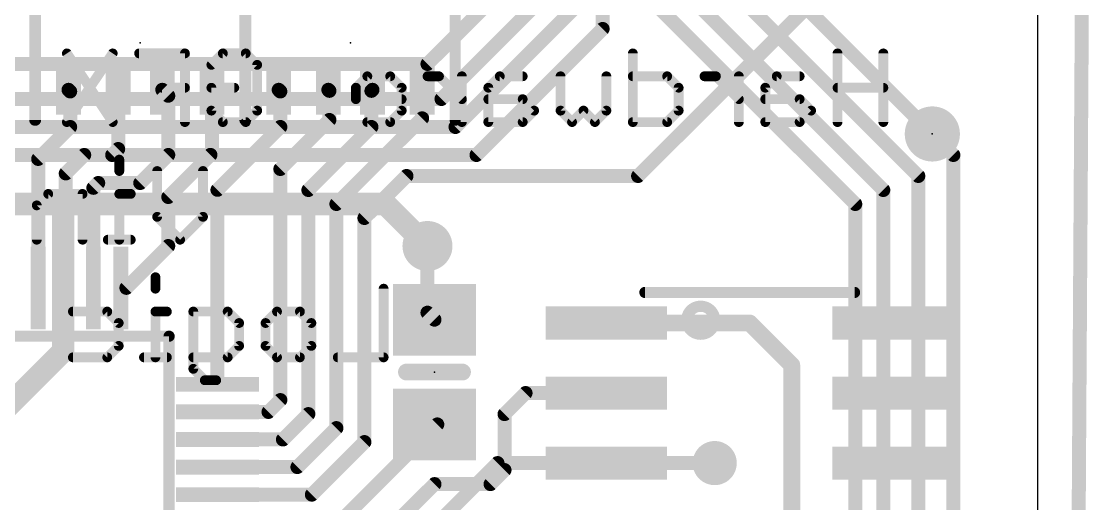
# Model space of a CAD drawing. Extents: x -0.1 to 49.3, y -0.1 to 40.8.
# Drawn here: x 29.84 to 49.26, y 20.86 to 29.6 of the extents above; entities that cross this region are included whole.
import ezdxf

# ---------------------------------------------------------------- set-up
doc = ezdxf.new("R2010")
doc.units = 0
for name, color, linetype in [('1', 12, 'CONTINUOUS'), ('16', 132, 'CONTINUOUS'), ('18', 110, 'CONTINUOUS'), ('20', 53, 'CONTINUOUS'), ('21', 40, 'CONTINUOUS'), ('22', 6, 'CONTINUOUS'), ('23', 53, 'CONTINUOUS')]:
    doc.layers.add(name, color=color, linetype=linetype)

# ---------------------------------------------------------------- blocks, each defined once
blk = doc.blocks.new('RECT')
blk.add_solid([(-0.5, -0.5), (0.5, -0.5), (-0.5, 0.5), (0.5, 0.5)])
blk = doc.blocks.new('PIE')
at = {"const_width": 0.5}
blk.add_lwpolyline([(0, -0.25, 1), (0, 0.25, 1), (0, -0.25)], format="xyb", dxfattribs=at)
blk = doc.blocks.new('ROUNDV')
at = {"const_width": 0.5}
blk.add_lwpolyline([(0, -0.25, 1), (0, 0.25, 1), (0, -0.25)], format="xyb", dxfattribs=at)

msp = doc.modelspace()

# ---------------------------------------------------------------- linework, layer by layer
at = {"layer": '1'}
for points, const_width in [([(44.577, 30.353), (41.021, 26.797)], 0.254), ([(30.726, 28.33), (30.696, 28.36)], 0.254), ([(30.726, 27.686), (30.726, 28.33)], 0.254), ([(31.596, 27.286), (31.596, 28.36)], 0.254), ([(32.504, 28.252), (32.396, 28.36)], 0.254), ([(32.504, 27.178), (32.504, 28.252)], 0.254), ([(33.296, 27.18), (33.296, 28.36)], 0.254), ([(34.536, 28.33), (34.506, 28.36)], 0.254), ([(34.536, 27.686), (34.536, 28.33)], 0.254), ([(35.425, 28.341), (35.406, 28.36)], 0.254), ([(35.425, 27.813), (35.425, 28.341)], 0.254), ([(36.187, 28.341), (36.206, 28.36)], 0.254), ([(36.187, 27.686), (36.187, 28.341)], 0.254), ([(37.106, 27.843), (37.106, 28.36)], 0.254), ([(35.552, 26.289), (37.106, 27.843)], 0.254), ([(30.146, 27.106), (30.726, 27.686)], 0.254), ([(33.396, 26.546), (34.536, 27.686)], 0.254), ([(34.536, 26.924), (35.425, 27.813)], 0.254), ([(35.044, 26.543), (36.187, 27.686)], 0.254), ([(31.488, 27.178), (31.596, 27.286)], 0.254), ([(30.146, 24.768), (30.146, 27.106)], 0.254), ([(30.646, 26.844), (30.98, 27.178)], 0.254), ([(30.98, 27.178), (31.488, 27.178)], 0.254), ([(31.996, 26.67), (32.504, 27.178)], 0.254), ([(32.504, 26.416), (33.268, 27.18)], 0.254), ([(33.268, 27.18), (33.296, 27.18)], 0.254), ([(34.536, 22.733), (34.536, 26.924)], 0.254), ([(30.646, 24.768), (30.646, 26.844)], 0.254), ([(31.146, 26.582), (31.234, 26.67)], 0.254), ([(31.234, 26.67), (31.996, 26.67)], 0.254), ([(36.822, 26.797), (36.06, 26.035)], 0.254), ([(41.021, 26.797), (36.822, 26.797)], 0.254), ([(31.146, 24.768), (31.146, 26.582)], 0.254), ([(33.396, 23.018), (33.396, 26.546)], 0.254), ([(35.044, 22.479), (35.044, 26.543)], 0.254), ([(32.504, 25.527), (32.504, 26.416)], 0.254), ([(35.552, 22.225), (35.552, 26.289)], 0.254), ([(36.06, 26.035), (36.06, 21.971)], 0.254), ([(32.504, 25.527), (31.745, 24.768)], 0.254), ([(37.203, 24.318), (37.203, 25.527)], 0.254), ([(31.745, 24.768), (31.646, 24.768)], 0.254), ([(37.33, 24.191), (37.203, 24.318)], 0.254), ([(40.445, 24.13), (43.045, 24.13)], 0.3048), ([(43.045, 24.13), (43.807, 23.368)], 0.3048), ([(43.807, 23.368), (43.807, 12.954)], 0.3048), ([(38.6, 22.479), (38.981, 22.86)], 0.254), ([(38.981, 22.86), (40.445, 22.86)], 0.254), ([(34.321, 22.518), (34.536, 22.733)], 0.254), ([(33.396, 22.518), (34.321, 22.518)], 0.254), ([(34.583, 22.018), (35.044, 22.479)], 0.254), ([(38.6, 21.463), (38.6, 22.479)], 0.254), ([(34.845, 21.518), (35.552, 22.225)], 0.254), ([(35.608, 20.518), (37.381, 22.291)], 0.254), ([(37.33, 22.291), (36.888, 22.291)], 0.254), ([(37.381, 22.291), (37.33, 22.291)], 0.254), ([(33.396, 22.018), (34.583, 22.018)], 0.254), ([(36.06, 21.971), (35.107, 21.018)], 0.254), ([(33.396, 21.518), (34.845, 21.518)], 0.254), ([(38.346, 21.209), (38.6, 21.463)], 0.254), ([(42.41, 21.59), (40.445, 21.59)], 0.254), ([(36.139, 20.018), (37.33, 21.209)], 0.254), ([(37.33, 21.209), (38.346, 21.209)], 0.254), ([(35.107, 21.018), (33.396, 21.018)], 0.254)]:
    msp.add_lwpolyline(points, dxfattribs=dict(at, const_width=const_width))
for points, const_width in [([(30.7409, 28.4049, 1), (30.6511, 28.3151)], 0.127), ([(30.7895, 28.33, 1), (30.6625, 28.33)], 0.127), ([(30.6811, 28.2851, 1), (30.7709, 28.3749)], 0.127), ([(31.6595, 28.36, 1), (31.5325, 28.36)], 0.127), ([(32.4409, 28.4049, 1), (32.3511, 28.3151)], 0.127), ([(32.5675, 28.252, 1), (32.4405, 28.252)], 0.127), ([(32.4591, 28.2071, 1), (32.5489, 28.2969)], 0.127), ([(33.3595, 28.36, 1), (33.2325, 28.36)], 0.127), ([(34.5509, 28.4049, 1), (34.4611, 28.3151)], 0.127), ([(34.5995, 28.33, 1), (34.4725, 28.33)], 0.127), ([(34.4911, 28.2851, 1), (34.5809, 28.3749)], 0.127), ([(35.4509, 28.4049, 1), (35.3611, 28.3151)], 0.127), ([(35.4885, 28.341, 1), (35.3615, 28.341)], 0.127), ([(35.3801, 28.2961, 1), (35.4699, 28.3859)], 0.127), ([(36.2505, 28.341, 1), (36.1235, 28.341)], 0.127), ([(36.1421, 28.3859, 1), (36.2319, 28.2961)], 0.127), ([(36.2509, 28.3151, 1), (36.1611, 28.4049)], 0.127), ([(37.1695, 28.36, 1), (37.0425, 28.36)], 0.127), ([(37.1509, 27.7981, 1), (37.0611, 27.8879)], 0.127), ([(30.7709, 27.6411, 1), (30.6811, 27.7309)], 0.127), ([(34.5809, 27.6411, 1), (34.4911, 27.7309)], 0.127), ([(35.3615, 27.813, 1), (35.4885, 27.813)], 0.127), ([(35.4699, 27.7681, 1), (35.3801, 27.8579)], 0.127), ([(36.2319, 27.6411, 1), (36.1421, 27.7309)], 0.127), ([(37.0425, 27.843, 1), (37.1695, 27.843)], 0.127), ([(30.6625, 27.686, 1), (30.7895, 27.686)], 0.127), ([(34.4725, 27.686, 1), (34.5995, 27.686)], 0.127), ([(36.1235, 27.686, 1), (36.2505, 27.686)], 0.127), ([(31.6409, 27.2411, 1), (31.5511, 27.3309)], 0.127), ([(30.2095, 27.106, 1), (30.0825, 27.106)], 0.127), ([(30.1011, 27.1509, 1), (30.1909, 27.0611)], 0.127), ([(30.98, 27.2415, 1), (30.98, 27.1145)], 0.127), ([(31.0249, 27.1331, 1), (30.9351, 27.2229)], 0.127), ([(31.4431, 27.2229, 1), (31.5329, 27.1331)], 0.127), ([(31.488, 27.1145, 1), (31.488, 27.2415)], 0.127), ([(31.5325, 27.286, 1), (31.6595, 27.286)], 0.127), ([(32.4405, 27.178, 1), (32.5675, 27.178)], 0.127), ([(32.5489, 27.1331, 1), (32.4591, 27.2229)], 0.127), ([(33.268, 27.2435, 1), (33.268, 27.1165)], 0.127), ([(33.3129, 27.1351, 1), (33.2231, 27.2249)], 0.127), ([(33.2325, 27.18, 1), (33.3595, 27.18)], 0.127), ([(33.296, 27.1165, 1), (33.296, 27.2435)], 0.127), ([(34.5995, 26.924, 1), (34.4725, 26.924)], 0.127), ([(34.4911, 26.9689, 1), (34.5809, 26.8791)], 0.127), ([(30.7095, 26.844, 1), (30.5825, 26.844)], 0.127), ([(30.6011, 26.8889, 1), (30.6909, 26.7991)], 0.127), ([(31.234, 26.7335, 1), (31.234, 26.6065)], 0.127), ([(31.2789, 26.6251, 1), (31.1891, 26.7149)], 0.127), ([(31.996, 26.6065, 1), (31.996, 26.7335)], 0.127), ([(36.822, 26.8605, 1), (36.822, 26.7335)], 0.127), ([(36.8669, 26.7521, 1), (36.7771, 26.8419)], 0.127), ([(40.9761, 26.8419, 1), (41.0659, 26.7521)], 0.127), ([(41.021, 26.7335, 1), (41.021, 26.8605)], 0.127), ([(31.2095, 26.582, 1), (31.0825, 26.582)], 0.127), ([(31.1011, 26.6269, 1), (31.1909, 26.5371)], 0.127), ([(31.9511, 26.7149, 1), (32.0409, 26.6251)], 0.127), ([(33.4595, 26.546, 1), (33.3325, 26.546)], 0.127), ([(33.3511, 26.5909, 1), (33.4409, 26.5011)], 0.127), ([(35.1075, 26.543, 1), (34.9805, 26.543)], 0.127), ([(34.9991, 26.5879, 1), (35.0889, 26.4981)], 0.127), ([(32.5675, 26.416, 1), (32.4405, 26.416)], 0.127), ([(32.4591, 26.4609, 1), (32.5489, 26.3711)], 0.127), ([(35.6155, 26.289, 1), (35.4885, 26.289)], 0.127), ([(35.5071, 26.3339, 1), (35.5969, 26.2441)], 0.127), ([(36.1235, 26.035, 1), (35.9965, 26.035)], 0.127), ([(36.0151, 26.0799, 1), (36.1049, 25.9901)], 0.127), ([(32.5489, 25.4821, 1), (32.4591, 25.5719)], 0.127), ([(37.2665, 25.527, 1), (37.1395, 25.527)], 0.127), ([(32.4405, 25.527, 1), (32.5675, 25.527)], 0.127), ([(31.646, 24.8315, 1), (31.646, 24.7045)], 0.127), ([(31.7001, 24.8129, 1), (31.7899, 24.7231)], 0.127), ([(31.745, 24.7045, 1), (31.745, 24.8315)], 0.127), ([(30.0825, 24.768, 1), (30.2095, 24.768)], 0.127), ([(30.5825, 24.768, 1), (30.7095, 24.768)], 0.127), ([(31.0825, 24.768, 1), (31.2095, 24.768)], 0.127), ([(37.2479, 24.3629, 1), (37.1581, 24.2731)], 0.127), ([(37.1395, 24.318, 1), (37.2665, 24.318)], 0.127), ([(37.2851, 24.1461, 1), (37.3749, 24.2359)], 0.127), ([(40.445, 24.2062, 1), (40.445, 24.0538)], 0.1524), ([(43.0989, 24.1839, 1), (42.9911, 24.0761)], 0.1524), ([(43.045, 24.0538, 1), (43.045, 24.2062)], 0.1524), ([(43.8832, 23.368, 1), (43.7308, 23.368)], 0.1524), ([(43.7531, 23.3141, 1), (43.8609, 23.4219)], 0.1524), ([(33.3325, 23.018, 1), (33.4595, 23.018)], 0.127), ([(38.981, 22.9235, 1), (38.981, 22.7965)], 0.127), ([(39.0259, 22.8151, 1), (38.9361, 22.9049)], 0.127), ([(40.445, 22.7965, 1), (40.445, 22.9235)], 0.127), ([(34.4725, 22.733, 1), (34.5995, 22.733)], 0.127), ([(34.5809, 22.6881, 1), (34.4911, 22.7779)], 0.127), ([(33.396, 22.5815, 1), (33.396, 22.4545)], 0.127), ([(34.2761, 22.5629, 1), (34.3659, 22.4731)], 0.127), ([(34.321, 22.4545, 1), (34.321, 22.5815)], 0.127), ([(34.9805, 22.479, 1), (35.1075, 22.479)], 0.127), ([(35.0889, 22.4341, 1), (34.9991, 22.5239)], 0.127), ([(38.6635, 22.479, 1), (38.5365, 22.479)], 0.127), ([(38.5551, 22.5239, 1), (38.6449, 22.4341)], 0.127), ([(35.5969, 22.1801, 1), (35.5071, 22.2699)], 0.127), ([(36.888, 22.3545, 1), (36.888, 22.2275)], 0.127), ([(37.33, 22.3545, 1), (37.33, 22.2275)], 0.127), ([(37.33, 22.2275, 1), (37.33, 22.3545)], 0.127), ([(37.4259, 22.2461, 1), (37.3361, 22.3359)], 0.127), ([(37.381, 22.2275, 1), (37.381, 22.3545)], 0.127), ([(33.396, 22.0815, 1), (33.396, 21.9545)], 0.127), ([(34.583, 21.9545, 1), (34.583, 22.0815)], 0.127), ([(35.4885, 22.225, 1), (35.6155, 22.225)], 0.127), ([(34.5381, 22.0629, 1), (34.6279, 21.9731)], 0.127), ([(35.9965, 21.971, 1), (36.1235, 21.971)], 0.127), ([(36.1049, 21.9261, 1), (36.0151, 22.0159)], 0.127), ([(33.396, 21.5815, 1), (33.396, 21.4545)], 0.127), ([(34.8001, 21.5629, 1), (34.8899, 21.4731)], 0.127), ([(34.845, 21.4545, 1), (34.845, 21.5815)], 0.127), ([(38.6449, 21.4181, 1), (38.5551, 21.5079)], 0.127), ([(40.445, 21.6535, 1), (40.445, 21.5265)], 0.127), ([(42.41, 21.5265, 1), (42.41, 21.6535)], 0.127), ([(38.5365, 21.463, 1), (38.6635, 21.463)], 0.127), ([(37.33, 21.2725, 1), (37.33, 21.1455)], 0.127), ([(37.3749, 21.1641, 1), (37.2851, 21.2539)], 0.127), ([(38.3011, 21.2539, 1), (38.3909, 21.1641)], 0.127), ([(38.346, 21.1455, 1), (38.346, 21.2725)], 0.127), ([(33.396, 21.0815, 1), (33.396, 20.9545)], 0.127), ([(35.0621, 21.0629, 1), (35.1519, 20.9731)], 0.127), ([(35.107, 20.9545, 1), (35.107, 21.0815)], 0.127)]:
    msp.add_lwpolyline(points, format="xyb", dxfattribs=dict(at, const_width=const_width))
at = {"layer": '16'}
for points, const_width in [([(48.879, 0), (49.133, 40.64)], 0.254), ([(40.378, 29.464), (40.378, 30.869)], 0.254), ([(44.958, 26.289), (40.378, 30.869)], 0.254), ([(45.466, 26.543), (41.402, 30.607)], 0.254), ([(46.101, 26.797), (42.418, 30.48)], 0.254), ([(37.203, 28.829), (38.6, 30.226)], 0.254), ([(46.736, 27.178), (43.561, 30.353)], 0.254), ([(37.457, 28.194), (39.235, 29.972)], 0.254), ([(37.711, 27.686), (39.87, 29.845)], 0.254), ([(38.092, 27.178), (40.378, 29.464)], 0.254), ([(21.201, 28.829), (37.203, 28.829)], 0.254), ([(21.836, 28.194), (37.457, 28.194)], 0.254), ([(24.249, 27.686), (37.711, 27.686)], 0.254), ([(24.63, 27.178), (38.092, 27.178)], 0.254), ([(46.736, 8.001), (46.736, 27.178)], 0.254), ([(46.101, 9.906), (46.101, 26.797)], 0.254), ([(45.466, 10.541), (45.466, 26.543)], 0.254), ([(30.599, 26.289), (26.535, 26.289)], 0.4064), ([(36.441, 26.289), (30.599, 26.289)], 0.4064), ([(30.599, 26.289), (30.599, 23.622)], 0.4064), ([(37.203, 25.527), (36.441, 26.289)], 0.4064), ([(44.958, 11.811), (44.958, 26.289)], 0.254), ([(30.599, 23.622), (25.773, 18.796)], 0.4064), ([(37.203, 20.32), (38.473, 21.59)], 0.254), ([(38.473, 21.59), (42.41, 21.59)], 0.254)]:
    msp.add_lwpolyline(points, dxfattribs=dict(at, const_width=const_width))
for points, const_width in [([(40.3145, 29.464, 1), (40.4415, 29.464)], 0.127), ([(40.4229, 29.4191, 1), (40.3331, 29.5089)], 0.127), ([(37.1581, 28.8739, 1), (37.2479, 28.7841)], 0.127), ([(37.203, 28.7655, 1), (37.203, 28.8925)], 0.127), ([(37.4121, 28.2389, 1), (37.5019, 28.1491)], 0.127), ([(37.457, 28.1305, 1), (37.457, 28.2575)], 0.127), ([(37.6661, 27.7309, 1), (37.7559, 27.6411)], 0.127), ([(37.711, 27.6225, 1), (37.711, 27.7495)], 0.127), ([(38.0471, 27.2229, 1), (38.1369, 27.1331)], 0.127), ([(38.092, 27.1145, 1), (38.092, 27.2415)], 0.127), ([(46.7995, 27.178, 1), (46.6725, 27.178)], 0.127), ([(46.6911, 27.1331, 1), (46.7809, 27.2229)], 0.127), ([(46.1645, 26.797, 1), (46.0375, 26.797)], 0.127), ([(46.0561, 26.7521, 1), (46.1459, 26.8419)], 0.127), ([(45.5295, 26.543, 1), (45.4025, 26.543)], 0.127), ([(45.4211, 26.4981, 1), (45.5109, 26.5879)], 0.127), ([(30.599, 26.3906, 1), (30.599, 26.1874)], 0.2032), ([(30.7006, 26.289, 1), (30.4974, 26.289)], 0.2032), ([(30.599, 26.1874, 1), (30.599, 26.3906)], 0.2032), ([(36.5128, 26.3608, 1), (36.3692, 26.2172)], 0.2032), ([(36.441, 26.1874, 1), (36.441, 26.3906)], 0.2032), ([(45.0215, 26.289, 1), (44.8945, 26.289)], 0.127), ([(44.9131, 26.2441, 1), (45.0029, 26.3339)], 0.127), ([(37.1312, 25.4552, 1), (37.2748, 25.5988)], 0.2032), ([(30.4974, 23.622, 1), (30.7006, 23.622)], 0.2032), ([(30.6708, 23.5502, 1), (30.5272, 23.6938)], 0.2032), ([(38.473, 21.6535, 1), (38.473, 21.5265)], 0.127), ([(38.5179, 21.5451, 1), (38.4281, 21.6349)], 0.127), ([(42.41, 21.5265, 1), (42.41, 21.6535)], 0.127)]:
    msp.add_lwpolyline(points, format="xyb", dxfattribs=dict(at, const_width=const_width))
at = {"layer": '20'}
msp.add_line((48.26, 38.1), (48.26, 2.54), dxfattribs=at)
at = {"layer": '21'}
for points, const_width in [([(30.086, 30.61), (30.086, 27.81)], 0.2032), ([(30.096, 27.81), (30.096, 30.61)], 0.2032), ([(33.896, 30.61), (33.896, 27.81)], 0.2032), ([(33.906, 27.81), (33.906, 30.61)], 0.2032), ([(37.706, 30.61), (37.706, 27.81)], 0.2032), ([(44.945, 24.685), (41.145, 24.685)], 0.2032), ([(18.773, 23.891), (32.519, 23.891)], 0.2032), ([(32.519, 23.891), (32.519, 10.145)], 0.2032), ([(37.838, 23.241), (36.822, 23.241)], 0.3048)]:
    msp.add_lwpolyline(points, dxfattribs=dict(at, const_width=const_width))
for points, const_width in [([(30.0352, 27.81, 1), (30.1368, 27.81)], 0.1016), ([(30.0452, 27.81, 1), (30.1468, 27.81)], 0.1016), ([(33.8452, 27.81, 1), (33.9468, 27.81)], 0.1016), ([(33.8552, 27.81, 1), (33.9568, 27.81)], 0.1016), ([(37.6552, 27.81, 1), (37.7568, 27.81)], 0.1016), ([(41.145, 24.7358, 1), (41.145, 24.6342)], 0.1016), ([(44.945, 24.6342, 1), (44.945, 24.7358)], 0.1016), ([(42.156, 23.9268, 1), (42.156, 24.4348, 1), (42.156, 23.9268)], 0.2032), ([(32.5698, 23.891, 1), (32.4682, 23.891)], 0.1016), ([(32.519, 23.8402, 1), (32.519, 23.9418)], 0.1016), ([(36.822, 23.3172, 1), (36.822, 23.1648)], 0.1524), ([(37.838, 23.1648, 1), (37.838, 23.3172)], 0.1524)]:
    msp.add_lwpolyline(points, format="xyb", dxfattribs=dict(at, const_width=const_width))
at = {"layer": '22', "const_width": 0.1778}
for points in [[(31.4966, 29.0206), (30.6662, 27.7749)], [(30.6662, 29.0206), (31.4966, 27.7749)], [(32.8063, 29.0206), (31.9759, 29.0206)], [(32.8063, 27.7749), (32.8063, 29.0206)], [(33.2856, 28.813), (33.4932, 29.0206)], [(33.4932, 29.0206), (33.9085, 29.0206)], [(33.9085, 29.0206), (34.1161, 28.813)], [(40.9257, 29.0206), (40.9257, 27.7749)], [(44.6366, 29.0206), (44.6366, 27.7749)], [(45.467, 27.7749), (45.467, 29.0206)], [(34.1161, 28.813), (34.1161, 27.9825)], [(36.1127, 28.6053), (35.9051, 28.3977)], [(36.5279, 28.6053), (36.1127, 28.6053)], [(36.7355, 28.3977), (36.5279, 28.6053)], [(37.4117, 28.6053), (37.2041, 28.6053)], [(37.827, 28.1901), (37.4117, 28.6053)], [(37.827, 27.7749), (37.827, 28.6053)], [(38.5139, 28.6053), (38.3062, 28.3977)], [(38.9291, 28.6053), (38.5139, 28.6053)], [(39.616, 27.9825), (39.616, 28.6053)], [(40.4464, 28.6053), (40.4464, 27.9825)], [(41.5485, 28.6053), (40.9257, 28.6053)], [(41.7561, 28.3977), (41.5485, 28.6053)], [(42.4323, 28.6053), (42.2247, 28.6053)], [(42.8476, 28.1901), (42.4323, 28.6053)], [(42.8476, 27.7749), (42.8476, 28.6053)], [(43.5345, 28.6053), (43.3269, 28.3977)], [(43.9497, 28.6053), (43.5345, 28.6053)], [(32.8063, 28.3977), (32.3911, 28.3977)], [(33.2856, 27.9825), (33.2856, 28.3977)], [(33.2856, 28.3977), (33.7009, 28.3977)], [(35.9051, 28.3977), (35.9051, 28.1901)], [(36.7355, 27.9825), (36.7355, 28.3977)], [(38.3062, 28.3977), (38.3062, 27.7749)], [(41.7561, 27.9825), (41.7561, 28.3977)], [(43.3269, 28.3977), (43.3269, 27.7749)], [(45.467, 28.3977), (44.6366, 28.3977)], [(35.9051, 28.1901), (36.7355, 28.1901)], [(38.9291, 28.1901), (38.3062, 28.1901)], [(39.1367, 27.9825), (38.9291, 28.1901)], [(43.9497, 28.1901), (43.3269, 28.1901)], [(44.1573, 27.9825), (43.9497, 28.1901)], [(33.4932, 27.7749), (33.2856, 27.9825)], [(34.1161, 27.9825), (33.9085, 27.7749)], [(36.5279, 27.7749), (36.7355, 27.9825)], [(38.9291, 27.7749), (39.1367, 27.9825)], [(39.8236, 27.7749), (39.616, 27.9825)], [(40.0312, 27.9825), (39.8236, 27.7749)], [(40.2388, 27.7749), (40.0312, 27.9825)], [(40.4464, 27.9825), (40.2388, 27.7749)], [(41.5485, 27.7749), (41.7561, 27.9825)], [(43.9497, 27.7749), (44.1573, 27.9825)], [(33.9085, 27.7749), (33.4932, 27.7749)], [(36.1127, 27.7749), (36.5279, 27.7749)], [(38.3062, 27.7749), (38.9291, 27.7749)], [(40.9257, 27.7749), (41.5485, 27.7749)], [(43.3269, 27.7749), (43.9497, 27.7749)], [(31.6164, 27.0946), (31.6164, 26.887)], [(32.3033, 26.0565), (32.3033, 26.887)], [(33.1338, 26.887), (33.1338, 26.0565)], [(30.328, 26.4717), (30.1204, 26.2641)], [(30.9509, 26.4717), (30.328, 26.4717)], [(30.9509, 25.6413), (30.9509, 26.4717)], [(31.824, 26.4717), (31.6164, 26.4717)], [(31.6164, 26.4717), (31.6164, 25.6413)], [(30.1204, 26.2641), (30.1204, 25.6413)], [(32.7185, 25.6413), (32.3033, 26.0565)], [(33.1338, 26.0565), (32.7185, 25.6413)], [(31.824, 25.6413), (31.4088, 25.6413)], [(32.2713, 24.961), (32.2713, 24.7534)], [(36.4081, 24.7534), (36.4081, 23.5077)], [(30.7753, 24.3381), (31.3981, 24.3381)], [(31.3981, 24.3381), (31.6057, 24.1305)], [(32.4789, 24.3381), (32.2713, 24.3381)], [(32.2713, 24.3381), (32.2713, 23.5077)], [(32.9582, 23.3001), (32.9582, 24.3381)], [(32.9582, 24.3381), (33.581, 24.3381)], [(33.581, 24.3381), (33.7886, 24.1305)], [(34.2679, 24.1305), (34.4755, 24.3381)], [(34.4755, 24.3381), (34.8907, 24.3381)], [(34.8907, 24.3381), (35.0983, 24.1305)], [(31.6057, 24.1305), (31.6057, 23.7153)], [(33.7886, 24.1305), (33.7886, 23.7153)], [(34.2679, 23.7153), (34.2679, 24.1305)], [(35.0983, 24.1305), (35.0983, 23.7153)], [(31.6057, 23.7153), (31.3981, 23.5077)], [(33.7886, 23.7153), (33.581, 23.5077)], [(34.4755, 23.5077), (34.2679, 23.7153)], [(35.0983, 23.7153), (34.8907, 23.5077)], [(31.3981, 23.5077), (30.7753, 23.5077)], [(32.4789, 23.5077), (32.0637, 23.5077)], [(33.581, 23.5077), (32.9582, 23.5077)], [(34.8907, 23.5077), (34.4755, 23.5077)], [(36.4081, 23.5077), (35.5776, 23.5077)], [(33.1658, 23.0925), (32.9582, 23.3001)], [(33.3734, 23.0925), (33.1658, 23.0925)]]:
    msp.add_lwpolyline(points, dxfattribs=at)
at = {"layer": '22', "const_width": 0.0889}
for points in [[(30.7032, 29.0452, 1), (30.6292, 28.9959)], [(31.5336, 28.9959, 1), (31.4596, 29.0452)], [(31.9759, 29.065, 1), (31.9759, 28.9761)], [(32.8508, 29.0206, 1), (32.7619, 29.0206)], [(32.8063, 28.9761, 1), (32.8063, 29.065)], [(33.4932, 29.065, 1), (33.4932, 28.9761)], [(33.5247, 28.9891, 1), (33.4618, 29.052)], [(33.9399, 29.052, 1), (33.877, 28.9891)], [(33.9085, 28.9761, 1), (33.9085, 29.065)], [(40.9701, 29.0206, 1), (40.8812, 29.0206)], [(44.681, 29.0206, 1), (44.5921, 29.0206)], [(45.5115, 29.0206, 1), (45.4226, 29.0206)], [(33.2542, 28.8444, 1), (33.3171, 28.7815)], [(34.1605, 28.813, 1), (34.0716, 28.813)], [(34.0846, 28.7815, 1), (34.1475, 28.8444)], [(36.1127, 28.6498, 1), (36.1127, 28.5609)], [(36.1441, 28.5739, 1), (36.0813, 28.6368)], [(36.5593, 28.6368, 1), (36.4965, 28.5739)], [(36.5279, 28.5609, 1), (36.5279, 28.6498)], [(37.2041, 28.6498, 1), (37.2041, 28.5609)], [(37.4432, 28.6368, 1), (37.3803, 28.5739)], [(37.4117, 28.5609, 1), (37.4117, 28.6498)], [(37.8714, 28.6053, 1), (37.7825, 28.6053)], [(38.5139, 28.6498, 1), (38.5139, 28.5609)], [(38.5453, 28.5739, 1), (38.4824, 28.6368)], [(38.9291, 28.5609, 1), (38.9291, 28.6498)], [(39.6604, 28.6053, 1), (39.5715, 28.6053)], [(40.4909, 28.6053, 1), (40.402, 28.6053)], [(40.9257, 28.6498, 1), (40.9257, 28.5609)], [(41.58, 28.6368, 1), (41.5171, 28.5739)], [(41.5485, 28.5609, 1), (41.5485, 28.6498)], [(42.2247, 28.6498, 1), (42.2247, 28.5609)], [(42.4638, 28.6368, 1), (42.4009, 28.5739)], [(42.4323, 28.5609, 1), (42.4323, 28.6498)], [(42.892, 28.6053, 1), (42.8031, 28.6053)], [(43.5345, 28.6498, 1), (43.5345, 28.5609)], [(43.5659, 28.5739, 1), (43.503, 28.6368)], [(43.9497, 28.5609, 1), (43.9497, 28.6498)], [(32.3911, 28.4422, 1), (32.3911, 28.3533)], [(32.8063, 28.3533, 1), (32.8063, 28.4422)], [(33.2856, 28.4422, 1), (33.2856, 28.3533)], [(33.3301, 28.3977, 1), (33.2412, 28.3977)], [(33.7009, 28.3533, 1), (33.7009, 28.4422)], [(35.8736, 28.4292, 1), (35.9365, 28.3663)], [(35.9495, 28.3977, 1), (35.8606, 28.3977)], [(36.78, 28.3977, 1), (36.6911, 28.3977)], [(36.7041, 28.3663, 1), (36.7669, 28.4292)], [(38.2748, 28.4292, 1), (38.3377, 28.3663)], [(38.3507, 28.3977, 1), (38.2618, 28.3977)], [(41.8006, 28.3977, 1), (41.7117, 28.3977)], [(41.7247, 28.3663, 1), (41.7876, 28.4292)], [(43.2954, 28.4292, 1), (43.3583, 28.3663)], [(43.3713, 28.3977, 1), (43.2824, 28.3977)], [(44.6366, 28.4422, 1), (44.6366, 28.3533)], [(45.467, 28.3533, 1), (45.467, 28.4422)], [(35.9051, 28.2346, 1), (35.9051, 28.1457)], [(35.8606, 28.1901, 1), (35.9495, 28.1901)], [(36.7355, 28.1457, 1), (36.7355, 28.2346)], [(37.7955, 28.1587, 1), (37.8584, 28.2215)], [(38.3062, 28.2346, 1), (38.3062, 28.1457)], [(38.9605, 28.2215, 1), (38.8976, 28.1587)], [(38.9291, 28.1457, 1), (38.9291, 28.2346)], [(42.8161, 28.1587, 1), (42.879, 28.2215)], [(43.3269, 28.2346, 1), (43.3269, 28.1457)], [(43.9811, 28.2215, 1), (43.9183, 28.1587)], [(43.9497, 28.1457, 1), (43.9497, 28.2346)], [(33.3171, 28.0139, 1), (33.2542, 27.9511)], [(33.2412, 27.9825, 1), (33.3301, 27.9825)], [(34.0716, 27.9825, 1), (34.1605, 27.9825)], [(34.1475, 27.9511, 1), (34.0846, 28.0139)], [(36.6911, 27.9825, 1), (36.78, 27.9825)], [(36.7669, 27.9511, 1), (36.7041, 28.0139)], [(39.1681, 27.9511, 1), (39.1053, 28.0139)], [(39.1053, 27.9511, 1), (39.1681, 28.0139)], [(39.6474, 28.0139, 1), (39.5845, 27.9511)], [(39.5715, 27.9825, 1), (39.6604, 27.9825)], [(40.0626, 28.0139, 1), (39.9998, 27.9511)], [(40.0626, 27.9511, 1), (39.9998, 28.0139)], [(40.402, 27.9825, 1), (40.4909, 27.9825)], [(40.4778, 27.9511, 1), (40.415, 28.0139)], [(41.7117, 27.9825, 1), (41.8006, 27.9825)], [(41.7876, 27.9511, 1), (41.7247, 28.0139)], [(44.1887, 27.9511, 1), (44.1259, 28.0139)], [(44.1259, 27.9511, 1), (44.1887, 28.0139)], [(30.6292, 27.7996, 1), (30.7032, 27.7502)], [(31.4596, 27.7502, 1), (31.5336, 27.7996)], [(32.7619, 27.7749, 1), (32.8508, 27.7749)], [(33.4932, 27.8194, 1), (33.4932, 27.7305)], [(33.4618, 27.7435, 1), (33.5247, 27.8063)], [(33.877, 27.8063, 1), (33.9399, 27.7435)], [(33.9085, 27.7305, 1), (33.9085, 27.8194)], [(36.1127, 27.8194, 1), (36.1127, 27.7305)], [(36.4965, 27.8063, 1), (36.5593, 27.7435)], [(36.5279, 27.7305, 1), (36.5279, 27.8194)], [(37.7825, 27.7749, 1), (37.8714, 27.7749)], [(38.3062, 27.8194, 1), (38.3062, 27.7305)], [(38.2618, 27.7749, 1), (38.3507, 27.7749)], [(38.8976, 27.8063, 1), (38.9605, 27.7435)], [(38.9291, 27.7305, 1), (38.9291, 27.8194)], [(39.7921, 27.8063, 1), (39.855, 27.7435)], [(39.7921, 27.7435, 1), (39.855, 27.8063)], [(40.2074, 27.8063, 1), (40.2702, 27.7435)], [(40.2074, 27.7435, 1), (40.2702, 27.8063)], [(40.9257, 27.8194, 1), (40.9257, 27.7305)], [(40.8812, 27.7749, 1), (40.9701, 27.7749)], [(41.5171, 27.8063, 1), (41.58, 27.7435)], [(41.5485, 27.7305, 1), (41.5485, 27.8194)], [(42.8031, 27.7749, 1), (42.892, 27.7749)], [(43.3269, 27.8194, 1), (43.3269, 27.7305)], [(43.2824, 27.7749, 1), (43.3713, 27.7749)], [(43.9183, 27.8063, 1), (43.9811, 27.7435)], [(43.9497, 27.7305, 1), (43.9497, 27.8194)], [(44.5921, 27.7749, 1), (44.681, 27.7749)], [(45.4226, 27.7749, 1), (45.5115, 27.7749)], [(31.6609, 27.0946, 1), (31.572, 27.0946)], [(31.572, 26.887, 1), (31.6609, 26.887)], [(32.3478, 26.887, 1), (32.2589, 26.887)], [(33.1782, 26.887, 1), (33.0893, 26.887)], [(30.328, 26.5162, 1), (30.328, 26.4273)], [(30.3595, 26.4403, 1), (30.2966, 26.5032)], [(30.9953, 26.4717, 1), (30.9064, 26.4717)], [(30.9509, 26.4273, 1), (30.9509, 26.5162)], [(31.6164, 26.5162, 1), (31.6164, 26.4273)], [(31.6609, 26.4717, 1), (31.572, 26.4717)], [(31.824, 26.4273, 1), (31.824, 26.5162)], [(30.1649, 26.2641, 1), (30.076, 26.2641)], [(30.089, 26.2956, 1), (30.1519, 26.2327)], [(32.3347, 26.0879, 1), (32.2719, 26.0251)], [(32.2589, 26.0565, 1), (32.3478, 26.0565)], [(33.0893, 26.0565, 1), (33.1782, 26.0565)], [(33.1652, 26.0251, 1), (33.1023, 26.0879)], [(30.076, 25.6413, 1), (30.1649, 25.6413)], [(30.9064, 25.6413, 1), (30.9953, 25.6413)], [(31.4088, 25.6858, 1), (31.4088, 25.5968)], [(31.572, 25.6413, 1), (31.6609, 25.6413)], [(31.824, 25.5968, 1), (31.824, 25.6858)], [(32.6871, 25.6727, 1), (32.75, 25.6099)], [(32.6871, 25.6099, 1), (32.75, 25.6727)], [(32.3157, 24.961, 1), (32.2268, 24.961)], [(32.2268, 24.7534, 1), (32.3157, 24.7534)], [(36.4525, 24.7534, 1), (36.3636, 24.7534)], [(30.7753, 24.3826, 1), (30.7753, 24.2937)], [(31.4296, 24.3696, 1), (31.3667, 24.3067)], [(31.3981, 24.2937, 1), (31.3981, 24.3826)], [(32.3157, 24.3381, 1), (32.2268, 24.3381)], [(32.2713, 24.3826, 1), (32.2713, 24.2937)], [(32.4789, 24.2937, 1), (32.4789, 24.3826)], [(33.0026, 24.3381, 1), (32.9137, 24.3381)], [(32.9582, 24.3826, 1), (32.9582, 24.2937)], [(33.6124, 24.3696, 1), (33.5496, 24.3067)], [(33.581, 24.2937, 1), (33.581, 24.3826)], [(34.4755, 24.3826, 1), (34.4755, 24.2937)], [(34.5069, 24.3067, 1), (34.4441, 24.3696)], [(34.9222, 24.3696, 1), (34.8593, 24.3067)], [(34.8907, 24.2937, 1), (34.8907, 24.3826)], [(31.6502, 24.1305, 1), (31.5613, 24.1305)], [(31.5743, 24.0991, 1), (31.6372, 24.162)], [(33.8331, 24.1305, 1), (33.7442, 24.1305)], [(33.7572, 24.0991, 1), (33.8201, 24.162)], [(34.2365, 24.162, 1), (34.2993, 24.0991)], [(34.3124, 24.1305, 1), (34.2235, 24.1305)], [(35.1428, 24.1305, 1), (35.0539, 24.1305)], [(35.0669, 24.0991, 1), (35.1298, 24.162)], [(31.5613, 23.7153, 1), (31.6502, 23.7153)], [(31.6372, 23.6839, 1), (31.5743, 23.7467)], [(33.7442, 23.7153, 1), (33.8331, 23.7153)], [(33.8201, 23.6839, 1), (33.7572, 23.7467)], [(34.2993, 23.7467, 1), (34.2365, 23.6839)], [(34.2235, 23.7153, 1), (34.3124, 23.7153)], [(35.0539, 23.7153, 1), (35.1428, 23.7153)], [(35.1298, 23.6839, 1), (35.0669, 23.7467)], [(30.7753, 23.5522, 1), (30.7753, 23.4632)], [(31.3667, 23.5391, 1), (31.4296, 23.4763)], [(31.3981, 23.4632, 1), (31.3981, 23.5522)], [(32.0637, 23.5522, 1), (32.0637, 23.4632)], [(32.2268, 23.5077, 1), (32.3157, 23.5077)], [(32.4789, 23.4632, 1), (32.4789, 23.5522)], [(32.9582, 23.5522, 1), (32.9582, 23.4632)], [(33.5496, 23.5391, 1), (33.6124, 23.4763)], [(33.581, 23.4632, 1), (33.581, 23.5522)], [(34.4755, 23.5522, 1), (34.4755, 23.4632)], [(34.4441, 23.4763, 1), (34.5069, 23.5391)], [(34.8593, 23.5391, 1), (34.9222, 23.4763)], [(34.8907, 23.4632, 1), (34.8907, 23.5522)], [(35.5776, 23.5522, 1), (35.5776, 23.4632)], [(36.3636, 23.5077, 1), (36.4525, 23.5077)], [(36.4081, 23.4632, 1), (36.4081, 23.5522)], [(32.9896, 23.3315, 1), (32.9268, 23.2687)], [(32.9137, 23.3001, 1), (33.0026, 23.3001)], [(33.1658, 23.1369, 1), (33.1658, 23.048)], [(33.1344, 23.0611, 1), (33.1972, 23.1239)], [(33.3734, 23.048, 1), (33.3734, 23.1369)]]:
    msp.add_lwpolyline(points, format="xyb", dxfattribs=at)
at = {"layer": '23'}
for p in [(31.996, 29.21), (35.806, 29.21), (46.355, 27.559), (37.33, 23.241)]:
    msp.add_point(p, dxfattribs=at)

# ---------------------------------------------------------------- block references
at = {"layer": '1'}
for p, xscale, yscale in [((30.696, 28.36), 0.45, 0.9), ((31.596, 28.36), 0.45, 0.9), ((32.396, 28.36), 0.45, 0.9), ((33.296, 28.36), 0.45, 0.9), ((34.506, 28.36), 0.45, 0.9), ((35.406, 28.36), 0.45, 0.9), ((36.206, 28.36), 0.45, 0.9), ((37.106, 28.36), 0.45, 0.9), ((30.146, 24.768), 0.27, 1.5), ((30.646, 24.768), 0.27, 1.5), ((31.146, 24.768), 0.27, 1.5), ((31.646, 24.768), 0.27, 1.5), ((33.396, 23.018), 1.5, 0.27), ((33.396, 22.518), 1.5, 0.27), ((33.396, 22.018), 1.5, 0.27), ((33.396, 21.518), 1.5, 0.27), ((33.396, 21.018), 1.5, 0.27)]:
    msp.add_blockref('RECT', p, dxfattribs=dict(at, xscale=xscale, yscale=yscale))
msp.add_blockref('PIE', (46.355, 27.559), dxfattribs=at)
at = {"layer": '1', "rotation": 270}
for p, xscale, yscale in [((37.33, 24.191), 1.3, 1.5), ((40.445, 24.13), 0.6, 2.2), ((45.645, 24.13), 0.6, 2.2), ((40.445, 22.86), 0.6, 2.2), ((45.645, 22.86), 0.6, 2.2), ((37.33, 22.291), 1.3, 1.5), ((40.445, 21.59), 0.6, 2.2), ((45.645, 21.59), 0.6, 2.2)]:
    msp.add_blockref('RECT', p, dxfattribs=dict(at, xscale=xscale, yscale=yscale))
at = {"layer": '18'}
for p, xscale, yscale in [((37.203, 25.527), 0.9064, 0.9064), ((37.203, 25.527), 0.9064, 0.9064), ((42.41, 21.59), 0.8001, 0.8001), ((42.41, 21.59), 0.8001, 0.8001)]:
    msp.add_blockref('ROUNDV', p, dxfattribs=dict(at, xscale=xscale, yscale=yscale))

doc.saveas('drawing.dxf')
